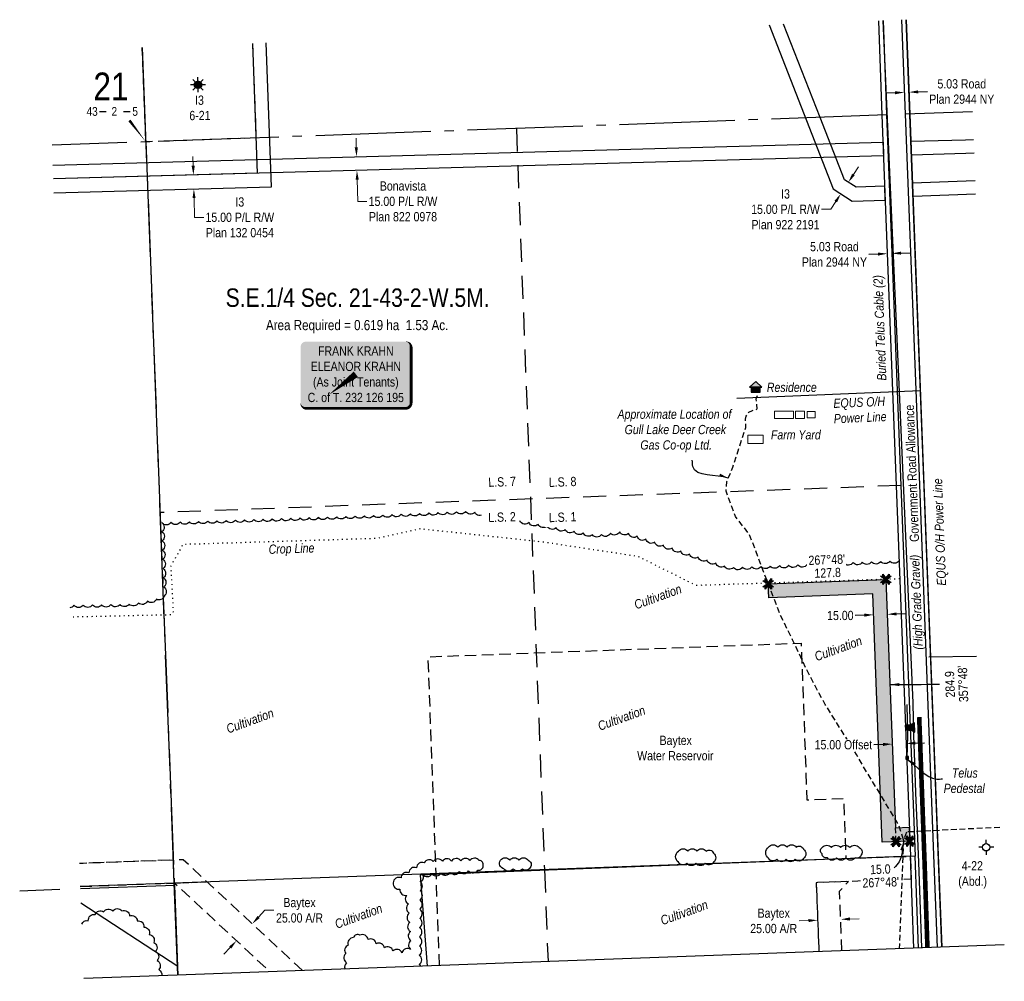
# Model space of a CAD drawing. Extents: x 686846 to 690494, y 5843781 to 5844824.
# Drawn here: x 686846 to 687914, y 5843781 to 5844824 of the extents above; entities that cross this region are included whole.
import ezdxf
from ezdxf.enums import TextEntityAlignment as Align

# ---------------------------------------------------------------- set-up
doc = ezdxf.new("R2010")
doc.units = 0
doc.header["$LTSCALE"] = 5
doc.header["$PDSIZE"] = 0.5
for name, pattern in [('0', [1, 1, 0]), ('foc-ACCESSROAD', [3.75, 2.5, -1.25]), ('foc-LSD', [8, 5, -3]), ('foc-QUARTERLINE', [33, 25, -3, 2, -3]), ('foc-TOPO', [1, 0.2, -0.8]), ('foc-TRAV', [1.875, 1.25, -0.625]), ('UG_PIPE', [1.875, 1.25, -0.625])]:
    doc.linetypes.add(name, pattern=pattern)
doc.layers.get('Defpoints').update_dxf_attribs({"color": 9})
for name, color, linetype in [('10', 1, 'Continuous'), ('9', 3, 'Continuous'), ('AS-CABLE', 224, 'foc-CABLE'), ('AS-FENCE', 48, 'foc-FENCE'), ('AS-PIPE-UG', 44, 'UG_PIPE'), ('AS-PIPE-UG-T', 44, 'Continuous'), ('AS-POWER', 104, 'foc-POWER'), ('AS-RESIDENCE', 14, 'Continuous'), ('AS-ROADS', 254, 'Continuous'), ('AS-TELEPHONE-T', 224, 'Continuous'), ('AS-TELUS', 224, 'foc-TEL'), ('C-AR', 13, 'foc-ACCESSROAD'), ('C-SYMBOL', 7, 'Continuous'), ('C-WS', 13, 'foc-ACCESSROAD'), ('C-WS-S', 13, 'Continuous'), ('CG-NOTES', 7, 'Continuous'), ('F-RW', 190, 'Continuous'), ('F-WS-S', 190, 'Continuous'), ('L-AREAREQUIRED', 7, 'Continuous'), ('L-BD1', 253, 'Continuous'), ('L-MON', 1, 'Continuous'), ('L-QSEC', 8, 'foc-QUARTERLINE'), ('L-ROAD-T', 7, 'Continuous'), ('L-SEC', 7, 'Continuous'), ('L-SECLBL', 7, 'Continuous'), ('L-SECQ', 8, 'foc-QUARTERLINE'), ('L-SECTION-LSD', 7, 'foc-LSD'), ('L-TITLEDB', 4, 'Continuous'), ('L-TITLEDB-T', 4, 'Continuous'), ('P-PROPOSED', 10, 'Continuous'), ('P-PROPOSED-H', 21, 'Continuous'), ('P-TRAV', 4, 'foc-TRAV'), ('P-TXT', 4, 'Continuous'), ('T-BUSH', 110, '0'), ('T-GENERAL', 48, 'foc-TOPO')]:
    doc.layers.add(name, color=color, linetype=linetype)
for name, color, linetype, lineweight in [('AS-GENERAL', 48, 'Continuous', 18), ('C-AR-T', 13, 'Continuous', 9), ('C-WS-T', 13, 'Continuous', 9), ('F-RW-T', 190, 'Continuous', 9), ('F-WS-T', 190, 'Continuous', 9), ('T-TEXT', 48, 'Continuous', 18)]:
    doc.layers.add(name, color=color, linetype=linetype, lineweight=lineweight)
doc.styles.add('100L', font='ARIALN.TTF', dxfattribs={"height": 11})
doc.styles.add('175L', font='ARIALN.TTF', dxfattribs={"height": 20})
doc.styles.add('80', font='ARIALN.TTF', dxfattribs={"height": 10})
doc.styles.add('80CG', font='ARIALN.TTF', dxfattribs={"height": 10})
doc.styles.add('80L', font='ARIALN.TTF', dxfattribs={"height": 10})
doc.styles.add('80LS', font='ARIALNI.TTF', dxfattribs={"height": 10})
doc.styles.add('foc-LtypeFont', font='ARIALN.TTF', dxfattribs={"height": 7.35})
doc.styles.add('SIMPLEX', font='ARIALN.TTF')
doc.linetypes.add('foc-CABLE', pattern='A,2,-1,["C",foc-LtypeFont,S=0.2,R=0,X=-0.625,Y=-0.75],-1.24,8', length=12.24)
doc.linetypes.add('foc-FENCE', pattern='A,10,-1,["X",foc-LtypeFont,S=0.2,R=0,X=-0.625,Y=-0.75],-1.24', length=12.24)
doc.linetypes.add('foc-POWER', pattern='A,6,-1,["P",foc-LtypeFont,S=0.2,R=0,X=-0.625,Y=-0.75],-1.24,4', length=12.24)
doc.linetypes.add('foc-POWER-NOLINE', pattern='A,0,-4,["P",foc-LtypeFont,S=0.2,R=0,X=-0.625,Y=-0.75],-8.24', length=12.24)
doc.linetypes.add('foc-TEL', pattern='A,2,-1,["T",foc-LtypeFont,S=0.2,R=0,X=-0.425,Y=-0.75],-1.24,8', length=12.24)
doc.linetypes.add('foc-TEL-NOLINE', pattern='A,0,-2,["T",foc-LtypeFont,S=0.2,R=0,X=-0.425,Y=-0.75],-10.24', length=12.24)
doc.dimstyles.new('Compass 5 000', dxfattribs={"dimscale": 5, "dimtxt": 9, "dimasz": 2, "dimexe": 0.2, "dimexo": 0.0625, "dimgap": 0.5, "dimtad": 0, "dimtih": 1, "dimtoh": 1, "dimzin": 0, "dimdsep": 46, "dimtxsty": '80CG', "dimcen": 0.1, "dimse1": 1, "dimse2": 1, "dimclrd": 256, "dimclrt": 256, "dimaunit": 1, "dimadec": 4, "dimazin": 0, "dimtfac": 0.06, "dimtofl": 0, "dimtmove": 0, "dimatfit": 1, "dimfxl": 0.2, "dimtolj": 1, "dimtzin": 0, "dimlwd": -1, "dimarcsym": 0})

# ---------------------------------------------------------------- blocks, each defined once
blk = doc.blocks.new('L-SECLBL')
at = {"layer": '9', "color": 7}
for p, q in [((-5.1, -27.8), (-12.3, -27.8)), ((20.7, -27.8), (13.5, -27.8))]:
    blk.add_line(p, q, dxfattribs=at)
at = {"layer": '10', "color": 2, "style": 'SIMPLEX'}
blk.add_attdef('SEC', text='', height=30, dxfattribs=at).set_placement((0, 0), align=Align.MIDDLE)
at = {"layer": '10', "color": 5, "style": '80L'}
blk.add_attdef('TWP', text='', height=9.5, dxfattribs=at).set_placement((-14.4, -27.4), align=Align.MIDDLE_RIGHT)
blk.add_attdef('RGE', text='', height=9.5, dxfattribs=at).set_placement((3.6, -27.4), align=Align.MIDDLE_CENTER)
blk.add_attdef('MER', text='', height=9.5, dxfattribs=at).set_placement((23.2, -27.4), align=Align.MIDDLE_LEFT)
blk = doc.blocks.new('*U365')
h = blk.add_hatch(color=59)
edge = h.paths.add_edge_path()
edge.add_line((-54, -37), (54, -37))
edge.add_arc((54, -31), 6, 270, 360)
edge.add_line((60, -31), (60, 29.5))
edge.add_arc((54, 29.5), 6, 0, 90)
edge.add_line((54, 35.5), (-54, 35.5))
edge.add_arc((-54, 29.5), 6, 90, 180)
edge.add_line((-60, 29.5), (-60, -31))
edge.add_arc((-54, -31), 6, 180, 270)
at = {"color": 1, "flags": 128}
blk.add_lwpolyline([(-54, -37, 3, 3, 0), (54, -37, 3, 3, 0.414214), (60, -31, 3, 3, 0), (60, 29.5, 3, 0, 0.414214), (54, 35.5, 0, 0, 0), (-54, 35.5, 0, 0, 0.414214), (-60, 29.5, 0, 0, 0), (-60, -31, 0, 3, 0.414214)], format="xyseb", close=True, dxfattribs=at)
blk.add_lwpolyline([(-29.4, -22.4, 0, 7.5, 0), (0, 0, 0, 0, 0)], format="xyseb", dxfattribs=at)
at = {"color": 1, "style": '80'}
blk.add_attdef('ENTER_TEXT_001', (-36, -5), '', height=10, dxfattribs=at)
blk = doc.blocks.new('*D374')
at = {"layer": 'Defpoints', "color": 0, "transparency": 16777216}
for p in [(687745.7, 5844647.6), (687736.9, 5844635.5), (687737.5, 5844635.1)]:
    blk.add_point(p, dxfattribs=at)
at = {"layer": 'F-RW-T', "transparency": 16777216}
for p, q in [((687750.6, 5844656.4), (687756.1, 5844664.8)), ((687731.4, 5844627.1), (687726, 5844618.7)), ((687726, 5844618.7), (687716, 5844618.7))]:
    blk.add_line(p, q, dxfattribs=at)
for points in [[(687749.2, 5844657.3), (687752, 5844655.5), (687745.1, 5844648)], [(687730, 5844628), (687732.8, 5844626.2), (687736.9, 5844635.5)]]:
    blk.add_solid(points, dxfattribs=at)
at = {"layer": 'F-RW-T', "transparency": 16777216, "insert": (687676.9, 5844618.7), "char_height": 10, "attachment_point": 5, "style": '80CG'}
blk.add_mtext('\\A1;I3\\P15.00 P/L R/W\\PPlan 922 2191', dxfattribs=at)
blk = doc.blocks.new('*D376')
at = {"layer": 'Defpoints', "color": 0, "transparency": 16777216}
for p in [(687206.8, 5844675.7), (687207.2, 5844660.7), (687211.8, 5844660.9)]:
    blk.add_point(p, dxfattribs=at)
at = {"layer": 'F-RW-T', "transparency": 16777216}
for p, q in [((687211.1, 5844685.9), (687210.8, 5844695.9)), ((687212.1, 5844650.9), (687212.7, 5844627.3)), ((687212.7, 5844627.3), (687222.7, 5844627.3))]:
    blk.add_line(p, q, dxfattribs=at)
for points in [[(687212.8, 5844685.9), (687209.4, 5844685.8), (687211.4, 5844675.9)], [(687213.8, 5844650.9), (687210.4, 5844650.8), (687211.8, 5844660.9)]]:
    blk.add_solid(points, dxfattribs=at)
at = {"layer": 'F-RW-T', "transparency": 16777216, "insert": (687261.8, 5844627.3), "char_height": 10, "attachment_point": 5, "style": '80CG'}
blk.add_mtext('\\A1;Bonavista\\P15.00 P/L R/W\\PPlan 822 0978', dxfattribs=at)
blk = doc.blocks.new('*D377')
at = {"layer": 'Defpoints', "color": 0, "transparency": 16777216}
for p in [(687060.3, 5844656.6), (687034.8, 5844640.9), (687060.7, 5844641.6)]:
    blk.add_point(p, dxfattribs=at)
at = {"layer": 'F-RW-T', "transparency": 16777216}
for p, q in [((687034.1, 5844665.9), (687033.8, 5844675.9)), ((687035.1, 5844630.9), (687035.6, 5844610)), ((687035.6, 5844610), (687045.6, 5844610))]:
    blk.add_line(p, q, dxfattribs=at)
for points in [[(687035.8, 5844665.9), (687032.4, 5844665.9), (687034.4, 5844655.9)], [(687036.7, 5844630.9), (687033.4, 5844630.8), (687034.8, 5844640.9)]]:
    blk.add_solid(points, dxfattribs=at)
at = {"layer": 'F-RW-T', "transparency": 16777216, "insert": (687084.7, 5844610), "char_height": 10, "attachment_point": 5, "style": '80CG'}
blk.add_mtext('\\A1;I3\\P15.00 P/L R/W\\PPlan 132 0454', dxfattribs=at)
blk = doc.blocks.new('*D379')
at = {"layer": 'Defpoints', "color": 0, "transparency": 16777216}
for p in [(687787.4, 5844570.6), (687788.4, 5844542.4), (687793.5, 5844542.6)]:
    blk.add_point(p, dxfattribs=at)
at = {"layer": 'L-TITLEDB-T', "transparency": 16777216}
for p, q in [((687802.4, 5844571.1), (687812.4, 5844571.5)), ((687777.4, 5844570.2), (687767.4, 5844569.8))]:
    blk.add_line(p, q, dxfattribs=at)
for points in [[(687777.3, 5844571.8), (687777.4, 5844568.5), (687787.4, 5844570.6)], [(687802.3, 5844572.8), (687802.4, 5844569.5), (687792.4, 5844570.8)]]:
    blk.add_solid(points, dxfattribs=at)
at = {"layer": 'L-TITLEDB-T', "transparency": 16777216, "insert": (687730, 5844569.8), "char_height": 10, "attachment_point": 5, "style": '80CG'}
blk.add_mtext('\\A1;5.03 Road\\PPlan 2944 NY', dxfattribs=at)
blk = doc.blocks.new('*D385')
at = {"layer": 'C-AR-T', "transparency": 16777216}
for p, q in [((687701.8, 5843846.9), (687691.8, 5843846.5)), ((687746.8, 5843848.5), (687756.7, 5843848.9))]:
    blk.add_line(p, q, dxfattribs=at)
for points in [[(687701.7, 5843848.5), (687701.9, 5843845.2), (687711.8, 5843847.2)], [(687746.7, 5843850.2), (687746.8, 5843846.9), (687736.8, 5843848.2)]]:
    blk.add_solid(points, dxfattribs=at)
at = {"layer": 'Defpoints', "color": 0, "transparency": 16777216}
for p in [(687736.8, 5843848.2), (687714.2, 5843780.9), (687739.2, 5843781.9)]:
    blk.add_point(p, dxfattribs=at)
at = {"layer": 'C-AR-T', "transparency": 16777216, "insert": (687664.1, 5843846.5), "char_height": 10, "attachment_point": 5, "style": '80CG', "bg_fill": 3, "box_fill_scale": 1.1, "bg_fill_color": 256, "bg_fill_true_color": 13158600, "bg_fill_transparency": 0}
blk.add_mtext('\\A1;Baytex\\P25.00 A/R', dxfattribs=at)
blk = doc.blocks.new('res_occ')
for points in [[(0.1, 0.89), (-1.26, -0.37), (1.46, -0.37)], [(-0.9, -1.43), (1.1, -1.43), (1.1, -0.37), (-0.9, -0.37)]]:
    blk.add_hatch(color=14).paths.add_polyline_path(points)
at = {"color": 14}
for points in [[(0.1, 0.89), (-1.26, -0.37), (1.46, -0.37)], [(-0.9, -1.43), (1.1, -1.43), (1.1, -0.37), (-0.9, -0.37)]]:
    blk.add_lwpolyline(points, close=True, dxfattribs=at)
blk = doc.blocks.new('GABD')
for p, q in [((-0.81, 0), (-1.62, 0)), ((0, 0.81), (0, 1.62)), ((1.62, 0), (0.81, 0)), ((0, -0.81), (0, -1.62))]:
    blk.add_line(p, q)
blk.add_circle((0, 0), 0.8)
blk = doc.blocks.new('GAS')
h = blk.add_hatch(color=255)
h.dxf.hatch_style = 1
edge = h.paths.add_edge_path()
edge.add_arc((0, 0), 0.9, 0, 360)
for p, q in [((-0.81, 0), (-1.62, 0)), ((-0.57, 0.57), (-1.14, 1.14)), ((0, 0.81), (0, 1.62)), ((0.57, 0.57), (1.14, 1.14)), ((1.62, 0), (0.81, 0)), ((-0.57, -0.57), (-1.14, -1.14)), ((0, -0.81), (0, -1.62)), ((1.14, -1.14), (0.57, -0.57))]:
    blk.add_line(p, q)
blk.add_circle((0, 0), 0.8)
blk = doc.blocks.new('*D394')
at = {"layer": 'C-AR-T', "transparency": 16777216}
for p, q in [((687105, 5843850.6), (687111.8, 5843858)), ((687111.8, 5843858), (687121.8, 5843858)), ((687074.3, 5843817.7), (687067.5, 5843810.4))]:
    blk.add_line(p, q, dxfattribs=at)
for points in [[(687103.8, 5843851.8), (687106.2, 5843849.5), (687098.2, 5843843.3)], [(687073.1, 5843818.8), (687075.6, 5843816.6), (687081.1, 5843825)]]:
    blk.add_solid(points, dxfattribs=at)
at = {"layer": 'Defpoints', "color": 0, "transparency": 16777216}
for p in [(687094.5, 5843846.7), (687077.5, 5843828.4), (687081.1, 5843825)]:
    blk.add_point(p, dxfattribs=at)
at = {"layer": 'C-AR-T', "transparency": 16777216, "insert": (687149.5, 5843858), "char_height": 10, "attachment_point": 5, "style": '80CG'}
blk.add_mtext('\\A1;Baytex\\P25.00 A/R', dxfattribs=at)
blk = doc.blocks.new('*D396')
at = {"layer": 'Defpoints', "color": 0, "transparency": 16777216}
for p in [(687787.5, 5844175.7), (687802.5, 5844176.3), (687792.7, 5844038.4)]:
    blk.add_point(p, dxfattribs=at)
at = {"layer": 'P-TXT', "transparency": 16777216}
for p, q in [((687782.7, 5844038), (687772.8, 5844037.6)), ((687817.7, 5844039.3), (687827.7, 5844039.7))]:
    blk.add_line(p, q, dxfattribs=at)
for points in [[(687782.7, 5844039.7), (687782.8, 5844036.3), (687792.7, 5844038.4)], [(687817.7, 5844041), (687817.8, 5844037.7), (687807.7, 5844039)]]:
    blk.add_solid(points, dxfattribs=at)
at = {"layer": 'P-TXT', "transparency": 16777216, "insert": (687739.7, 5844037.6), "char_height": 10, "attachment_point": 5, "style": '80CG', "bg_fill": 3, "box_fill_scale": 1.1, "bg_fill_color": 256, "bg_fill_true_color": 13158600, "bg_fill_transparency": 0}
blk.add_mtext('\\A1;15.00 Offset', dxfattribs=at)
blk = doc.blocks.new('*D452')
at = {"layer": 'Defpoints', "color": 0, "transparency": 16777216}
for p in [(687772.3, 5844180.6), (687772.4, 5844178.7), (687787.3, 5844181.2)]:
    blk.add_point(p, dxfattribs=at)
at = {"layer": 'P-TXT', "transparency": 16777216}
for p, q in [((687762.4, 5844178.3), (687752.4, 5844177.9)), ((687797.3, 5844179.6), (687807.3, 5844180))]:
    blk.add_line(p, q, dxfattribs=at)
for points in [[(687762.3, 5844180), (687762.4, 5844176.6), (687772.4, 5844178.7)], [(687797.3, 5844181.3), (687797.4, 5844178), (687787.3, 5844179.2)]]:
    blk.add_solid(points, dxfattribs=at)
at = {"layer": 'P-TXT', "transparency": 16777216, "insert": (687736.4, 5844177.9), "char_height": 10, "attachment_point": 5, "style": '80CG'}
blk.add_mtext('\\A1;15.00', dxfattribs=at)
blk = doc.blocks.new('*D457')
at = {"layer": 'Defpoints', "color": 0, "transparency": 16777216}
for p in [(687810.9, 5844745.8), (687806.1, 5844737.3), (687811.2, 5844737.5)]:
    blk.add_point(p, dxfattribs=at)
at = {"layer": 'L-TITLEDB-T', "transparency": 16777216}
for p, q in [((687795.8, 5844745.2), (687785.8, 5844744.8)), ((687820.8, 5844746.1), (687830.8, 5844746.5))]:
    blk.add_line(p, q, dxfattribs=at)
for points in [[(687795.8, 5844746.9), (687795.9, 5844743.5), (687805.8, 5844745.6)], [(687820.8, 5844747.8), (687820.9, 5844744.5), (687810.9, 5844745.8)]]:
    blk.add_solid(points, dxfattribs=at)
at = {"layer": 'L-TITLEDB-T', "transparency": 16777216, "insert": (687868.2, 5844746.5), "char_height": 10, "attachment_point": 5, "style": '80CG'}
blk.add_mtext('\\A1;5.03 Road\\PPlan 2944 NY', dxfattribs=at)
blk = doc.blocks.new('TEMP')
h = blk.add_hatch(color=255)
h.dxf.hatch_style = 1
h.paths.add_polyline_path([(0, 0.25), (-0.67, 1.15), (-0.67, 0.67), (-1.15, 0.67), (-0.25, 0), (-1.15, -0.67), (-0.67, -0.67), (-0.67, -1.15), (0, -0.25), (0.67, -1.15), (0.67, -0.67), (1.15, -0.67), (0.25, 0), (1.15, 0.67), (0.67, 0.67), (0.67, 1.15)])
h.paths.add_polyline_path([(0.57, 0.85), (0.57, 0.57), (0.85, 0.57), (0.08, 0), (0.85, -0.57), (0.57, -0.57), (0.57, -0.85), (0, -0.08), (-0.57, -0.85), (-0.57, -0.57), (-0.85, -0.57), (-0.08, 0), (-0.85, 0.57), (-0.57, 0.57), (-0.57, 0.85), (0, 0.08)], flags=16)
h = blk.add_hatch(color=1)
h.dxf.hatch_style = 1
h.paths.add_polyline_path([(0, 0.08), (-0.57, 0.85), (-0.57, 0.57), (-0.85, 0.57), (-0.08, 0), (-0.85, -0.57), (-0.57, -0.57), (-0.57, -0.85), (0, -0.08), (0.57, -0.85), (0.57, -0.57), (0.85, -0.57), (0.08, 0), (0.85, 0.57), (0.57, 0.57), (0.57, 0.85)])
at = {"color": 1}
for p, q in [((-0.08, 0), (0.08, 0)), ((0, 0.08), (0, -0.08))]:
    blk.add_line(p, q, dxfattribs=at)
at = {"color": 255, "flags": 128}
blk.add_lwpolyline([(-0.25, 0), (-1.15, 0.67), (-0.67, 0.67), (-0.67, 1.15), (0, 0.25), (0.67, 1.15), (0.67, 0.67), (1.15, 0.67), (0.25, 0), (1.15, -0.67), (0.67, -0.67), (0.67, -1.15), (0, -0.25), (-0.67, -1.15), (-0.67, -0.67), (-1.15, -0.67)], close=True, dxfattribs=at)
at = {"color": 1, "flags": 128}
blk.add_lwpolyline([(-0.08, 0), (-0.85, 0.57), (-0.57, 0.57), (-0.57, 0.85), (0, 0.08), (0.57, 0.85), (0.57, 0.57), (0.85, 0.57), (0.08, 0), (0.85, -0.57), (0.57, -0.57), (0.57, -0.85), (0, -0.08), (-0.57, -0.85), (-0.57, -0.57), (-0.85, -0.57)], close=True, dxfattribs=at)

msp = doc.modelspace()

# ---------------------------------------------------------------- hatches: boundary and pattern name
at = {"layer": 'AS-ROADS'}
h = msp.add_hatch(color=256, dxfattribs=at)
h.dxf.hatch_style = 1
h.paths.add_polyline_path([(687816.692, 5844061.563), (687812.691, 5844058.925), (687806.857, 5844058.912), (687807.16, 5844053.94), (687814.335, 5844053.277), (687817.174, 5844051.34)])
at = {"layer": 'P-PROPOSED-H'}
h = msp.add_hatch(color=256, dxfattribs=at)
h.dxf.hatch_style = 1
h.paths.add_polyline_path([(687658.777, 5844197.238), (687658.202, 5844212.225), (687785.891, 5844217.13), (687796.224, 5843947.489), (687811.211, 5843948.064), (687811.786, 5843933.076), (687781.811, 5843931.928), (687771.478, 5844201.567)])

# ---------------------------------------------------------------- linework, layer by layer
at = {"layer": 'AS-CABLE', "flags": 128}
msp.add_lwpolyline([(687808.574, 5844081.477), (687809.416, 5844047.308), (687808.707, 5844023.425)], dxfattribs=at)
at = {"layer": 'AS-FENCE'}
for p, q in [((687812.596, 5843904.829), (687812.821, 5843898.098)), ((686889.529, 5843880.59), (686845.836, 5843878.677))]:
    msp.add_line(p, q, dxfattribs=at)
at = {"layer": 'AS-FENCE', "flags": 128}
for points in [[(687812.41, 5843916.707), (687626.362, 5843909.577), (687297.706, 5843896.937), (687280.596, 5843896.227), (687287.921, 5843797.518)], [(687017.846, 5843787.652), (687017.512, 5843796.953), (687014.07, 5843884.841), (686911.656, 5843881.346)], [(687017.512, 5843796.953), (686912.249, 5843865.743)]]:
    msp.add_lwpolyline(points, dxfattribs=at)
at = {"layer": 'AS-GENERAL', "linetype": 'Continuous'}
for points in [[(687664.865, 5844399.727), (687685.644, 5844399.727), (687685.644, 5844391.714), (687664.865, 5844391.714)], [(687687.869, 5844399.727), (687697.368, 5844399.727), (687697.368, 5844391.863), (687687.869, 5844391.863)], [(687700.336, 5844399.43), (687709.093, 5844399.43), (687709.093, 5844392.457), (687700.336, 5844392.457)], [(687635.916, 5844373.438), (687652.819, 5844373.438), (687652.819, 5844364.667), (687635.916, 5844364.667)]]:
    msp.add_lwpolyline(points, close=True, dxfattribs=at)
at = {"layer": 'AS-PIPE-UG'}
msp.add_line((687804.886, 5843934.56), (687800.19, 5843816.231), dxfattribs=at)
at = {"layer": 'AS-PIPE-UG', "flags": 128}
msp.add_lwpolyline([(687645.991, 5844416.384), (687644.705, 5844412.834), (687645.827, 5844401.749)], dxfattribs=at)
at = {"layer": 'AS-PIPE-UG'}
msp.add_lwpolyline([(687909.441, 5843947.973), (687808.26, 5843942.911), (687804.886, 5843934.56)], dxfattribs=at)
at = {"layer": 'AS-POWER', "linetype": 'foc-POWER-NOLINE', "flags": 128}
msp.add_lwpolyline([(687846.427, 5843817.921), (687807.929, 5844824.488)], dxfattribs=at)
at = {"layer": 'AS-POWER', "flags": 128}
for points in [[(687624.122, 5844413.602), (687823.306, 5844421.975)], [(687832.585, 5844132.924), (687884.291, 5844133.729)]]:
    msp.add_lwpolyline(points, dxfattribs=at)
at = {"layer": 'AS-ROADS', "const_width": 5, "flags": 128}
msp.add_lwpolyline([(687821.964, 5844067.648), (687827.776, 5843910.468), (687830.636, 5843825.177), (687830.927, 5843817.354)], dxfattribs=at)
at = {"layer": 'AS-ROADS', "flags": 128}
msp.add_lwpolyline([(687816.692, 5844061.563), (687812.691, 5844058.925), (687806.857, 5844058.912), (687807.16, 5844053.94), (687814.335, 5844053.277), (687817.174, 5844051.34)], close=True, dxfattribs=at)
at = {"layer": 'AS-TELUS', "linetype": 'foc-TEL-NOLINE', "flags": 128}
msp.add_lwpolyline([(687824.68, 5843817.126), (687822.907, 5843869.25), (687821.437, 5843910.363), (687820.155, 5843944.597), (687818.488, 5843985.489), (687817.208, 5844018.586), (687816.295, 5844047.59), (687815.285, 5844083.003), (687782.765, 5844823.517)], dxfattribs=at)
at = {"layer": 'C-AR', "flags": 128}
for points in [[(687152.699, 5843792.578), (687023.362, 5843912.92), (686910.613, 5843908.804)], [(686911.562, 5843883.825), (687013.552, 5843887.548), (687012.596, 5843912.527), (686910.613, 5843908.804)], [(686911.562, 5843883.825), (687013.92, 5843887.562), (687117.389, 5843791.288)], [(687738.016, 5843813.96), (687735.637, 5843878.897), (687745.263, 5843889.251), (687710.29, 5843887.974), (687713.036, 5843813.048)]]:
    msp.add_lwpolyline(points, dxfattribs=at)
at = {"layer": 'C-WS'}
msp.add_lwpolyline([(687098.381, 5844798.677), (687102.251, 5844696.18), (686982.729, 5844691.91), (686978.869, 5844794.249), (686978.866, 5844794.339)], dxfattribs=at)
at = {"layer": 'C-WS', "flags": 128}
msp.add_lwpolyline([(687301.405, 5843798.01), (687289.126, 5844133.129), (687693.853, 5844147.942), (687700.083, 5843977.923), (687740.052, 5843979.389), (687742.442, 5843914.156), (687812.41, 5843916.707), (687813.366, 5843891.737), (687710.29, 5843887.974), (687713.036, 5843813.048)], dxfattribs=at)
at = {"layer": 'F-RW', "flags": 128}
for points in [[(687658.991, 5844819.025), (687728.766, 5844640.8), (687749.243, 5844627.413), (687785.125, 5844628.798), (687784.553, 5844643.766), (687753.447, 5844642.578), (687740.976, 5844650.732), (687714.398, 5844718.465), (687674.84, 5844819.6)], [(687098.381, 5844798.677), (687103.698, 5844657.845), (686882.401, 5844651.732)], [(686882.972, 5844636.678), (687119.262, 5844643.173), (687113.37, 5844799.221)], [(686881.83, 5844666.776), (687103.131, 5844672.85), (687118.121, 5844673.268), (687782.706, 5844691.728), (687783.276, 5844676.743), (687118.692, 5844658.262), (686882.401, 5844651.734)], [(687881.437, 5844679.675), (687872.594, 5844679.283), (687813.443, 5844677.601), (687812.87, 5844692.587), (687872.065, 5844694.243), (687880.864, 5844694.634)], [(687883.145, 5844635.051), (687815.273, 5844632.481), (687814.692, 5844647.47), (687882.57, 5844650.062)]]:
    msp.add_lwpolyline(points, dxfattribs=at)
at = {"layer": 'L-QSEC'}
msp.add_lwpolyline([(686982.697, 5844693.318), (686982.737, 5844692.266), (687013.552, 5843887.552)], dxfattribs=at)
at = {"layer": 'L-SEC', "flags": 128}
for points in [[(687782.765, 5844823.517), (687786.621, 5844721.086), (687817.438, 5843916.925)], [(687802.867, 5844824.247), (687806.722, 5844721.844), (687822.13, 5844319.757), (687837.539, 5843917.671)], [(687817.438, 5843916.925), (687013.231, 5843887.621), (686911.561, 5843883.86)], [(687821.26, 5843817.001), (687817.438, 5843916.925)], [(687837.539, 5843917.671), (687841.362, 5843817.736)], [(687914.323, 5843820.401), (687016.872, 5843787.699), (686915.355, 5843783.944)]]:
    msp.add_lwpolyline(points, dxfattribs=at)
at = {"layer": 'L-SECLBL', "flags": 128}
msp.add_lwpolyline([(686982.729, 5844691.91, 0, 3, 0), (686964.947, 5844715.14, 3, 3, 0)], format="xyseb", dxfattribs=at)
at = {"layer": 'L-SECQ', "flags": 128}
for points in [[(686978.845, 5844794.338), (687013.231, 5843887.621)], [(687786.621, 5844721.086), (686881.015, 5844688.218)], [(687879.722, 5844724.465), (687806.723, 5844721.816)], [(687013.231, 5843887.621), (687017.073, 5843787.624)]]:
    msp.add_lwpolyline(points, dxfattribs=at)
at = {"layer": 'L-SECTION-LSD', "flags": 128}
for points in [[(687384.811, 5844706.503), (687415.334, 5843902.274)], [(687802.03, 5844319.006), (686997.984, 5844289.655)], [(687415.334, 5843902.274), (687419.175, 5843802.313)]]:
    msp.add_lwpolyline(points, dxfattribs=at)
at = {"layer": 'L-TITLEDB'}
msp.add_line((687811.823, 5844722.548), (687807.929, 5844824.488), dxfattribs=at)
at = {"layer": 'L-TITLEDB', "flags": 128}
for points in [[(687777.739, 5844823.335), (687781.595, 5844720.897), (687812.412, 5843916.733)], [(687807.893, 5844824.429), (687811.748, 5844722.033), (687827.156, 5844319.95), (687842.564, 5843917.863)], [(687816.234, 5843816.818), (687812.412, 5843916.733)], [(687842.565, 5843917.863), (687846.388, 5843817.919)]]:
    msp.add_lwpolyline(points, dxfattribs=at)
at = {"layer": 'P-PROPOSED', "flags": 128}
msp.add_lwpolyline([(687658.777, 5844197.238), (687658.202, 5844212.225), (687785.891, 5844217.13), (687796.224, 5843947.489), (687811.211, 5843948.064), (687811.786, 5843933.076), (687781.811, 5843931.928), (687771.478, 5844201.567)], close=True, dxfattribs=at)
at = {"layer": 'P-TRAV'}
msp.add_line((687013.921, 5843887.561), (687049.231, 5843888.85), dxfattribs=at)
at = {"layer": 'P-TRAV', "flags": 128}
msp.add_lwpolyline([(687796.798, 5843932.502), (687796.224, 5843947.489)], dxfattribs=at)
at = {"layer": 'P-TXT'}
msp.add_line((687812.408, 5843916.707), (687812.41, 5843916.707), dxfattribs=at)
at = {"layer": 'T-BUSH', "linetype": 'Continuous', "flags": 128}
for points in [[(687800.146, 5844237.426, -0.52056705), (687790.156, 5844237.006, -0.52056705), (687780.166, 5844236.587, -0.52056705), (687770.176, 5844236.167, -0.52056705), (687760.186, 5844235.748, -0.52056705), (687750.196, 5844235.328, -0.52056705), (687740.206, 5844234.909, -0.52056705), (687730.216, 5844234.489, -0.52056705), (687720.226, 5844234.07, -0.52056705), (687710.236, 5844233.65, -0.52056705), (687700.246, 5844233.231, -0.52056705), (687690.255, 5844232.811, -0.52056705), (687680.265, 5844232.392, -0.52056705), (687670.275, 5844231.972, -0.52056705), (687660.285, 5844231.553, -0.52056705), (687650.295, 5844231.133, -0.52056705), (687640.305, 5844230.714, -0.52056705), (687630.315, 5844230.294, -0.52056705), (687620.325, 5844229.875, -0.52056705), (687610.641, 5844231.574, -0.52056705), (687601.177, 5844234.801, -0.52056705), (687591.713, 5844238.027, -0.52056705), (687582.249, 5844241.254, -0.52056705), (687572.785, 5844244.48, -0.52056705), (687563.321, 5844247.707, -0.52056705), (687553.857, 5844250.934, -0.52056705), (687544.393, 5844254.16, -0.52056705), (687534.929, 5844257.387, -0.52056705), (687525.465, 5844260.613, -0.52056705), (687516.001, 5844263.84, -0.52056705), (687506.537, 5844267.066, -0.52056705), (687496.92, 5844268.607, -0.52056705), (687487.031, 5844267.13, -0.52056705), (687477.142, 5844265.654, -0.52056705), (687467.281, 5844265.573, -0.52056705), (687457.46, 5844267.451, -0.52056705), (687447.639, 5844269.329, -0.52056705), (687437.818, 5844271.207, -0.52056705), (687427.997, 5844273.085, -0.52056705), (687418.176, 5844274.962, -0.52056705), (687408.355, 5844276.84, -0.52056705), (687398.534, 5844278.718, -0.52056705), (687388.713, 5844280.596, -0.52056705), (687378.893, 5844282.474, -0.52056705), (687369.072, 5844284.352, -0.52056705), (687359.251, 5844286.23, -0.52056705), (687349.43, 5844288.108, -0.52056705), (687339.609, 5844289.986, -0.52056705), (687329.722, 5844290.953, -0.52056705), (687319.733, 5844290.506, -0.52056705), (687309.744, 5844290.059, -0.52056705), (687299.755, 5844289.613, -0.52056705), (687289.766, 5844289.166, -0.52056705), (687279.777, 5844288.719, -0.52056705), (687269.789, 5844288.273, -0.52056705), (687259.8, 5844287.826, -0.52056705), (687249.811, 5844287.38, -0.52056705), (687239.822, 5844286.933, -0.52056705), (687229.833, 5844286.486, -0.52056705), (687219.84, 5844286.138, -0.52056705), (687209.847, 5844285.799, -0.52056705), (687199.854, 5844285.46, -0.52056705), (687189.861, 5844285.121, -0.52056705), (687179.868, 5844284.783, -0.52056705), (687169.874, 5844284.444, -0.52056705), (687159.881, 5844284.105, -0.52056705), (687149.888, 5844283.766, -0.52056705), (687139.895, 5844283.427, -0.52056705), (687129.902, 5844283.089, -0.52056705), (687119.909, 5844282.75, -0.52056705), (687109.916, 5844282.411, -0.52056705), (687099.922, 5844282.072, -0.52056705), (687089.929, 5844281.733, -0.52056705), (687079.936, 5844281.395, -0.52056705), (687069.943, 5844281.056, -0.52056705), (687059.95, 5844280.717, -0.52056705), (687049.957, 5844280.378, -0.52056705), (687039.964, 5844280.039, -0.52056705), (687029.97, 5844279.701, -0.52056705), (687019.977, 5844279.362, -0.52056705), (687009.984, 5844279.023, -0.52056705), (686999.991, 5844278.684, -0.52056705), (687000.143, 5844268.858, -0.52056705), (687000.474, 5844258.864, -0.52056705), (687000.804, 5844248.871, -0.52056705), (687001.135, 5844238.877, -0.52056705), (687001.465, 5844228.884, -0.52056705), (687001.795, 5844218.89, -0.52056705), (687002.126, 5844208.897, -0.52056705), (687002.456, 5844198.904, -0.52056705), (686994.179, 5844195.639, -0.52056705), (686984.401, 5844193.547, -0.52056705), (686974.624, 5844191.456, -0.52056705), (686964.747, 5844190.216, -0.52056705), (686954.75, 5844190.016, -0.52056705), (686944.753, 5844189.816, -0.52056705), (686934.757, 5844189.616, -0.52056705), (686924.76, 5844189.416, -0.52056705), (686914.763, 5844189.216, -0.52056705), (686904.766, 5844189.015, -0.23364316), (686900.075, 5844186.324, -0.23364316)], [(687281.18, 5843797.272, 0.11081964), (687279.401, 5843799.266, 0.52056705), (687279.509, 5843809.264, 0.52056705), (687279.618, 5843819.263, 0.52056705), (687279.727, 5843829.261, 0.52056705), (687279.836, 5843839.259, 0.52056705), (687279.944, 5843849.258, 0.52056705), (687280.053, 5843859.256, 0.52056705), (687280.162, 5843869.254, 0.52056705), (687280.27, 5843879.252, 0.52056705), (687280.379, 5843889.251, 0.52056705), (687283.218, 5843896.706, 0.52056705), (687293.184, 5843897.523, 0.52056705), (687303.149, 5843898.34, 0.52056705), (687313.114, 5843899.157, 0.52056705), (687323.08, 5843899.974, 0.52056705), (687333.045, 5843900.791, 0.52056705), (687343.011, 5843901.608, 0.52056705), (687348.695, 5843906.369, 0.52056705), (687344.498, 5843912.086, 0.52056705), (687334.501, 5843911.884, 0.52056705), (687324.505, 5843911.682, 0.52056705), (687314.508, 5843911.481, 0.52056705), (687304.511, 5843911.279, 0.52056705), (687294.514, 5843911.077, 0.52056705), (687284.909, 5843909.595, 0.52056705), (687276.512, 5843904.167, 0.52056705), (687268.114, 5843898.74, 0.52056705), (687259.717, 5843893.312, 0.52056705), (687251.201, 5843887.808, 0.52056705), (687258.523, 5843880.999, 0.52056705), (687265.845, 5843874.19, 0.52056705), (687267.876, 5843864.875, 0.52056705), (687268.504, 5843854.895, 0.52056705), (687269.133, 5843844.916, 0.52056705), (687269.762, 5843834.937, 0.52056705), (687270.391, 5843824.958, 0.52056705), (687270.094, 5843815.557, 0.52056705), (687260.842, 5843811.818, 0.52056705), (687251.06, 5843813.891, 0.52056705), (687241.689, 5843817.113, 0.52056705), (687232.808, 5843821.706, 0.52056705), (687223.926, 5843826.299, 0.52056705), (687215.044, 5843830.891, 0.52056705), (687207.988, 5843828.344, 0.52056705), (687202.402, 5843820.052, 0.52056705), (687199.682, 5843811.03, 0.52056705), (687200.626, 5843801.076, 0.31697232), (687198.876, 5843794.265, 0.31697232)], [(686913.117, 5843842.866, -0.38413028), (686920.312, 5843846.742, -0.52056705), (686927.825, 5843853.339, -0.52056705), (686936.785, 5843856.407, -0.52056705), (686946.768, 5843856.98, -0.52056705), (686956.726, 5843857.465, -0.52056705), (686965.064, 5843851.947, -0.52056705), (686973.403, 5843846.429, -0.52056705), (686980.621, 5843839.738, -0.52056705), (686986.511, 5843831.659, -0.52056705), (686991.345, 5843823.127, -0.52056705), (686993.123, 5843813.287, -0.52056705), (686994.901, 5843803.448, -0.52056705), (686996.679, 5843793.608, -0.34070106), (687000.133, 5843787.005, -0.34070106)]]:
    msp.add_lwpolyline(points, format="xyb", dxfattribs=at)
for points in [[(687560.804, 5843922.201, -0.52056705), (687570.803, 5843922.201, -0.52056705), (687580.801, 5843922.201, -0.52056705), (687590.8, 5843922.201, -0.52056705), (687598.661, 5843920.063, -0.52056705), (687598.661, 5843910.064, -0.52056705), (687589.682, 5843909.044, -0.52056705), (687579.683, 5843909.044, -0.52056705), (687569.684, 5843909.044, -0.52056705), (687560.804, 5843910.162, -0.52056705)], [(687658.552, 5843926.486, -0.52056705), (687668.551, 5843926.486, -0.52056705), (687678.55, 5843926.486, -0.52056705), (687688.549, 5843926.486, -0.52056705), (687696.41, 5843924.348, -0.52056705), (687696.41, 5843914.349, -0.52056705), (687687.43, 5843913.33, -0.52056705), (687677.431, 5843913.33, -0.52056705), (687667.433, 5843913.33, -0.52056705), (687658.552, 5843914.448, -0.52056705)], [(687716.661, 5843926.049, -0.52056705), (687726.66, 5843926.049, -0.52056705), (687736.659, 5843926.049, -0.52056705), (687746.658, 5843926.049, -0.52056705), (687756.657, 5843926.049, -0.52056705), (687758.942, 5843918.335, -0.52056705), (687752.314, 5843914.964, -0.52056705), (687742.315, 5843914.964, -0.52056705), (687732.316, 5843914.964, -0.52056705), (687722.317, 5843914.964, -0.52056705), (687716.661, 5843919.307, -0.52056705)], [(687367.609, 5843912.37, -0.52056705), (687377.608, 5843912.37, -0.52056705), (687387.606, 5843912.37, -0.52056705), (687397.605, 5843912.37, -0.52056705), (687399.766, 5843904.532, -0.52056705), (687391.359, 5843902.94, -0.52056705), (687381.36, 5843902.94, -0.52056705), (687371.361, 5843902.94, -0.52056705)]]:
    msp.add_lwpolyline(points, format="xyb", close=True, dxfattribs=at)
at = {"layer": 'T-GENERAL', "flags": 128}
msp.add_lwpolyline([(687800.914, 5844217.615), (687579.905, 5844210.482), (687517.141, 5844241.853), (687413.843, 5844257.538), (687280.472, 5844271.917), (687233.4, 5844261.46), (687022.88, 5844254.924), (687009.805, 5844231.396), (687012.42, 5844181.724), (687010.678, 5844178.595), (686900.463, 5844176.108)], dxfattribs=at)

# ---------------------------------------------------------------- block references
at = {"layer": 'AS-RESIDENCE', "color": 5, "linetype": 'Continuous', "xscale": 5.00000000000001, "yscale": 5.00000000000001, "zscale": 5.00000000000001}
msp.add_blockref('res_occ', (687644.045, 5844427.398), dxfattribs=at)
at = {"layer": 'C-WS-S', "xscale": 4.99999999999999, "yscale": 4.99999999999999, "zscale": 4.99999999999999}
msp.add_blockref('GAS', (687039.329, 5844753.849), dxfattribs=at)
at = {"layer": 'CG-NOTES'}
ref = msp.add_blockref('*U365', (687210.607, 5844439.716), dxfattribs=at)
ref.add_attrib('ENTER_TEXT_001', 'FRANK KRAHN', (687169.563, 5844460.064), dxfattribs={"layer": '0', "color": 1, "height": 10, "style": '80'})
ref.add_attrib('ENTER_TEXT_002', 'ELEANOR KRAHN', (687161.627, 5844443.22), dxfattribs={"layer": '0', "color": 1, "height": 10, "style": '80'})
ref.add_attrib('ENTER_TEXT_003', '(As Joint Tenants)', (687164.127, 5844426.383), dxfattribs={"layer": '0', "color": 1, "height": 10, "style": '80'})
ref.add_attrib('ENTER_TEXT_004', 'C. of T. 232 126 195', (687158.342, 5844409.539), dxfattribs={"layer": '0', "color": 1, "height": 10, "style": '80'})
at = {"layer": 'F-WS-S', "xscale": 4.99999999999999, "yscale": 4.99999999999999, "zscale": 4.99999999999999}
msp.add_blockref('GABD', (687894.692, 5843926.364), dxfattribs=at)
at = {"layer": 'L-MON', "color": 2, "xscale": 4.99943, "yscale": 4.99943, "zscale": 4.99943}
for p in [(687785.891, 5844217.13), (687658.202, 5844212.225), (687796.798, 5843932.502), (687811.786, 5843933.076)]:
    msp.add_blockref('TEMP', p, dxfattribs=at)
at = {"layer": 'L-SECLBL', "color": 1, "xscale": 0.9998882500000024, "yscale": 0.9998882500000024, "zscale": 0.9998882500000024}
msp.add_blockref('L-SECLBL', (686944.91, 5844752.358), dxfattribs=at).add_auto_attribs({'SEC': '21', 'TWP': '43', 'RGE': '2', 'MER': '5'})

# ---------------------------------------------------------------- texts
at = {"layer": 'AS-PIPE-UG-T', "insert": (687494.546, 5844401.386), "char_height": 10, "attachment_point": 1, "style": '100L', "bg_fill": 3, "box_fill_scale": 1.1, "bg_fill_color": 256, "bg_fill_transparency": 0}
msp.add_mtext_dynamic_manual_height_columns('\\pi0.05;{\\fArial Narrow|b0|i1|c0|p34;Approximate Location of\\P\\pi7.74782;Gull Lake Deer Creek\\P\\pi24.84877;Gas Co-op Ltd.}', width=125.14093, gutter_width=55, heights=[0], dxfattribs=at)
at = {"layer": 'AS-POWER', "char_height": 9.99888, "attachment_point": 1, "style": '100L'}
for s, width, insert, rotation in [('\\pi0.64338;{\\fArial Narrow|b0|i1|c0|p34;EQUS O/H \\P\\pi0.32623;Power Line}', 57.11272, (687728.012, 5844413.091), 2.407259), ('\\pi0.32623;{\\fArial Narrow|b0|i1|c0|p34;EQUS O/H Power Line}', 116.30801, (687841.269, 5844209.766), 92.192858)]:
    msp.add_mtext_dynamic_manual_height_columns(s, width=width, gutter_width=55, heights=[0], dxfattribs=dict(at, insert=insert, rotation=rotation))
at = {"layer": 'AS-RESIDENCE', "linetype": 'Continuous', "insert": (687656.637, 5844430.522), "char_height": 10, "attachment_point": 1, "style": '80L'}
msp.add_mtext_dynamic_manual_height_columns('{\\fArial Narrow|b0|i1|c0|p34;Residence}', width=31.93118, gutter_width=50, heights=[0], dxfattribs=at)
at = {"layer": 'AS-TELUS', "insert": (687776.45, 5844432.631), "char_height": 9.99888, "attachment_point": 1, "rotation": 92.190345, "style": '100L'}
msp.add_mtext_dynamic_manual_height_columns('{\\fArial Narrow|b0|i1|c0|p34;Buried Telus Cable (2)}', width=114.02996, gutter_width=55, heights=[0], dxfattribs=at)
at = {"layer": 'AS-TELUS', "insert": (687848.2, 5844012), "char_height": 9.99888, "attachment_point": 1, "style": '100L'}
msp.add_mtext_dynamic_manual_height_columns('\\pi9.30203;{\\fArial Narrow|b0|i1|c0|p34;Telus\\P\\pi0.32623;Pedestal}', width=45.16317, gutter_width=55, heights=[0], dxfattribs=at)
at = {"layer": 'C-SYMBOL', "color": 3, "linetype": 'Continuous', "style": '175L'}
msp.add_text('S.E.1/4 Sec. 21-43-2-W.5M.', height=19.99777, dxfattribs=at).set_placement((687212.562, 5844506.849), align=Align.BOTTOM_CENTER)
at = {"layer": 'C-WS-T', "insert": (687028.634, 5844742.154), "char_height": 9.99888, "attachment_point": 1, "style": '100L'}
msp.add_mtext_dynamic_manual_height_columns('\\pi7.53839;I3\\P\\pi1.30102;6-21', width=22.9954, gutter_width=55, heights=[0], dxfattribs=at)
at = {"layer": 'C-WS-T', "insert": (687515.785, 5844047.411), "char_height": 9.99886, "width": 82.9964, "attachment_point": 1, "style": '80L'}
msp.add_mtext('\\pi24.45035;Baytex\\P\\pi0.12843;Water Reservoir', dxfattribs=at)
at = {"layer": 'F-WS-T', "insert": (687862.424, 5843911.291), "char_height": 9.99888, "attachment_point": 1, "style": '100L'}
msp.add_mtext_dynamic_manual_height_columns('\\pi5.7353;4-22\\P\\pi1.92604;(Abd.)', width=33.65775, gutter_width=55, heights=[0], dxfattribs=at)
at = {"layer": 'L-AREAREQUIRED', "color": 5, "linetype": 'Continuous', "insert": (687212.03, 5844498.584), "char_height": 10.99877, "width": 206.70832, "attachment_point": 2, "style": '100L'}
msp.add_mtext('Area Required = 0.619 ha  1.53 Ac.', dxfattribs=at)
at = {"layer": 'L-BD1', "style": '80L'}
for s, rotation, p in [("357°48'", 92.1946, (687869.503, 5844103.781)), ('284.9', 92.1946, (687855.265, 5844103.236)), ('15.0', 2.1946, (687779.79, 5843902.538))]:
    msp.add_text(s, height=9.9989, rotation=rotation, dxfattribs=at).set_placement(p, align=Align.MIDDLE)
at = {"layer": 'L-ROAD-T', "style": '80L'}
msp.add_text('Government Road Allowance', height=9.99888, rotation=92.192334, dxfattribs=at).set_placement((687814.054, 5844332.22), align=Align.MIDDLE_CENTER)
at = {"layer": 'T-TEXT', "linetype": 'Continuous', "style": '80LS'}
for s, rotation, p in [('Crop Line', 1.778317, (687140.795, 5844250.531)), ('Cultivation', 20, (687538.318, 5844198.307)), ('Cultivation', 20, (687095.71, 5844063.634)), ('Cultivation', 20, (687498.891, 5844066.59)), ('Cultivation', 20, (687566.849, 5843855.649)), ('Cultivation', 20, (687213.515, 5843851.687))]:
    msp.add_text(s, height=10, rotation=rotation, dxfattribs=at).set_placement(p, align=Align.MIDDLE_CENTER)
at = {"layer": 'T-TEXT', "linetype": 'Continuous', "insert": (687661.039, 5844379.014), "char_height": 10, "attachment_point": 1, "style": '80L'}
msp.add_mtext_dynamic_manual_height_columns('{\\fArial Narrow|b0|i1|c0|p34;Farm Yard}', width=54.76576, gutter_width=50, heights=[0], dxfattribs=at)

# ---------------------------------------------------------------- dimensions: what is measured, and where the dimension line sits
at = {"layer": 'C-AR-T'}
dim = msp.add_linear_dim(base=(687081.148, 5843825.009), p1=(687094.527, 5843846.705), p2=(687077.499, 5843828.404), angle=227.063213, text='Baytex\\P25.00 A/R', dimstyle='Compass 5 000', dxfattribs=at)
dim.commit()
dim.dimension.update_dxf_attribs({"geometry": '*D394', "text_midpoint": (687149.535, 5843857.951), "dimtype": 161})
at = {"layer": 'F-RW-T'}
for base, p1, p2, angle, text, picture, middle in [((687211.81, 5844660.851), (687206.81, 5844675.738), (687207.227, 5844660.724), 271.592569, 'Bonavista\\P15.00 P/L R/W\\PPlan 822 0978', '*D376', (687261.828, 5844627.328)), ((687034.791, 5844640.852), (687060.337, 5844656.606), (687060.745, 5844641.556), 271.55361, 'I3\\P15.00 P/L R/W\\PPlan 132 0454', '*D377', (687084.713, 5844610.036))]:
    dim = msp.add_linear_dim(base=base, p1=p1, p2=p2, angle=angle, text=text, dimstyle='Compass 5 000', override={"dimtxt": 10}, dxfattribs=at)
    dim.commit()
    dim.dimension.update_dxf_attribs({"geometry": picture, "text_midpoint": middle, "dimtype": 161})
dim = msp.add_aligned_dim(p1=(687745.715, 5844647.634), p2=(687737.51, 5844635.083), distance=-0.71, text='I3\\P15.00 P/L R/W\\PPlan 922 2191', dimstyle='Compass 5 000', override={"dimtxt": 10}, dxfattribs=at)
dim.commit()
dim.dimension.update_dxf_attribs({"geometry": '*D374', "text_midpoint": (687676.886, 5844618.732)})
at = {"layer": 'L-TITLEDB-T', "color": 2}
dim = msp.add_linear_dim(base=(687810.854, 5844745.757), p1=(687806.14, 5844737.296), p2=(687811.166, 5844737.485), angle=2.155894, text='5.03 Road\\PPlan 2944 NY', dimstyle='Compass 5 000', dxfattribs=at)
dim.commit()
dim.dimension.update_dxf_attribs({"geometry": '*D457', "text_midpoint": (687868.2, 5844746.509), "dimtype": 161})
at = {"layer": 'L-TITLEDB-T'}
dim = msp.add_linear_dim(base=(687787.357, 5844570.562), p1=(687793.458, 5844542.605), p2=(687788.433, 5844542.413), angle=182.187795, text='5.03 Road\\PPlan 2944 NY', dimstyle='Compass 5 000', dxfattribs=at)
dim.commit()
dim.dimension.update_dxf_attribs({"geometry": '*D379', "text_midpoint": (687730.012, 5844569.799), "dimtype": 161})

# ---------------------------------------------------------------- leaders
at = {"layer": 'AS-PIPE-UG-T', "path_type": 1}
msp.add_leader([(687614.81, 5844327.133), (687576.292, 5844339.69), (687575.736, 5844346.365)], dimstyle='Compass 5 000', override={"dimgap": 0.5, "dimtad": 0}, dxfattribs=at)
at = {"layer": 'AS-TELUS', "path_type": 1}
msp.add_leader([(687809.007, 5844021.868), (687841.126, 5844000.462), (687847.17, 5844000.581)], dimstyle='Compass 5 000', override={"dimgap": 0.5, "dimtad": 0}, dxfattribs=at)
at = {"layer": 'L-BD1', "color": 2, "path_type": 1}
for points in [[(687790.27, 5844102.865), (687844.13, 5844103.353)], [(687805.23, 5843932.825), (687800.169, 5843910.762), (687794.835, 5843903.955)]]:
    msp.add_leader(points, dimstyle='Compass 5 000', override={"dimgap": 0.5, "dimtad": 0}, dxfattribs=at)

# ---------------------------------------------------------------- next in the draw order: linework, layer by layer
at = {"layer": 'AS-PIPE-UG', "flags": 128}
msp.add_lwpolyline([(687804.886, 5843934.56), (687799.76, 5843950.672), (687780.428, 5843982.825), (687760.627, 5844015.336), (687753.914, 5844027.141), (687736.599, 5844054.934), (687719.98, 5844081.429), (687713.467, 5844093.164), (687699.795, 5844119.259), (687684.591, 5844151.665), (687670.909, 5844179.316), (687667.711, 5844188.255), (687659.743, 5844208.179), (687637.87, 5844265.581), (687622.717, 5844285.217), (687612.323, 5844312.715), (687613.212, 5844323.381), (687619.804, 5844338.857), (687633.692, 5844381.979), (687633.708, 5844386.632), (687633.499, 5844390.923), (687634.233, 5844394.068), (687637.084, 5844398.755), (687641.138, 5844400.378), (687645.827, 5844401.749)], dxfattribs=at)

# ---------------------------------------------------------------- next in the draw order: texts
at = {"layer": 'L-BD1', "insert": (687780.019, 5843893.356), "char_height": 9.9989, "width": 40.61744, "attachment_point": 2, "rotation": 2.1946, "style": '80L', "bg_fill": 3, "box_fill_scale": 1.15, "bg_fill_color": 256, "bg_fill_true_color": 256, "bg_fill_transparency": 0}
msp.add_mtext("267°48'", dxfattribs=at)
at = {"layer": 'L-SECTION-LSD', "attachment_point": 1, "rotation": 2.090622, "style": '100L', "bg_fill": 3, "box_fill_scale": 1.5, "bg_fill_color": 256, "bg_fill_transparency": 0}
for s, width, insert, char_height in [('\\pi2.30585;L.S. 7', 30.87695, (687351.916, 5844327.367), 9.99886), ('L.S. 8', 30.39768, (687419.867, 5844327.367), 9.9989), ('\\pi2.14022;L.S. 2', 30.64993, (687351.916, 5844289.087), 9.99886), ('L.S. 1', 29.98777, (687419.867, 5844289.087), 9.9989)]:
    msp.add_mtext_dynamic_manual_height_columns(s, width=width, gutter_width=54.994, heights=[0], dxfattribs=dict(at, insert=insert, char_height=char_height))

# ---------------------------------------------------------------- next in the draw order: dimensions: what is measured, and where the dimension line sits
at = {"layer": 'C-AR-T'}
dim = msp.add_linear_dim(base=(687736.763, 5843848.161), p1=(687714.212, 5843780.944), p2=(687739.192, 5843781.86), angle=2.098505, text='Baytex\\P25.00 A/R', dimstyle='Compass 5 000', override={"dimtxt": 10, "dimtfill": 1}, dxfattribs=at)
dim.commit()
dim.dimension.update_dxf_attribs({"geometry": '*D385', "text_midpoint": (687664.061, 5843846.514), "dimtype": 161})

# ---------------------------------------------------------------- next in the draw order: texts
at = {"layer": 'L-BD1', "insert": (687701.458, 5844242.72), "char_height": 9.99886, "width": 39.16784, "attachment_point": 1, "rotation": 2.2, "line_spacing_factor": 0.855, "style": '80L', "bg_fill": 3, "box_fill_scale": 1.15, "bg_fill_color": 256, "bg_fill_true_color": 256, "bg_fill_transparency": 0}
msp.add_mtext("\\pi0.21028;267°48' \\P\\pi6.12365;127.8", dxfattribs=at)

# ---------------------------------------------------------------- next in the draw order: dimensions: what is measured, and where the dimension line sits
at = {"layer": 'P-TXT', "color": 2}
dim = msp.add_linear_dim(base=(687792.741, 5844038.381), p1=(687802.466, 5844176.284), p2=(687787.478, 5844175.709), angle=182.194594, text='15.00 Offset', dimstyle='Compass 5 000', override={"dimtfill": 1}, dxfattribs=at)
dim.commit()
dim.dimension.update_dxf_attribs({"geometry": '*D396', "text_midpoint": (687739.689, 5844037.616), "dimtype": 161})

# ---------------------------------------------------------------- next in the draw order: hatches: boundary and pattern name
at = {"layer": 'AS-TELEPHONE-T'}
h = msp.add_hatch(color=256, dxfattribs=at)
h.dxf.hatch_style = 1
h.paths.add_polyline_path([(687810.48, 5844024.868), (687807.479, 5844024.868), (687807.479, 5844021.868), (687810.48, 5844021.868)])

# ---------------------------------------------------------------- next in the draw order: linework, layer by layer
at = {"layer": 'AS-TELEPHONE-T', "flags": 128}
msp.add_lwpolyline([(687810.48, 5844024.868), (687807.479, 5844024.868), (687807.479, 5844021.868), (687810.48, 5844021.868)], close=True, dxfattribs=at)

# ---------------------------------------------------------------- next in the draw order: texts
at = {"layer": 'T-TEXT', "style": '80LS'}
msp.add_text('(High Grade Gravel)', height=9.99888, rotation=92.192334, dxfattribs=at).set_placement((687818.957, 5844192.338), align=Align.MIDDLE_CENTER)
at = {"layer": 'T-TEXT', "linetype": 'Continuous', "style": '80LS'}
msp.add_text('Cultivation', height=10, rotation=20, dxfattribs=at).set_placement((687734.08, 5844142.084), align=Align.MIDDLE_CENTER)

# ---------------------------------------------------------------- next in the draw order: dimensions: what is measured, and where the dimension line sits
at = {"layer": 'P-TXT', "color": 2}
dim = msp.add_aligned_dim(p1=(687787.269, 5844181.18), p2=(687772.281, 5844180.605), distance=1.938, text='15.00', dimstyle='Compass 5 000', dxfattribs=at)
dim.commit()
dim.dimension.update_dxf_attribs({"geometry": '*D452', "text_midpoint": (687736.432, 5844177.903)})

doc.saveas('drawing.dxf')
